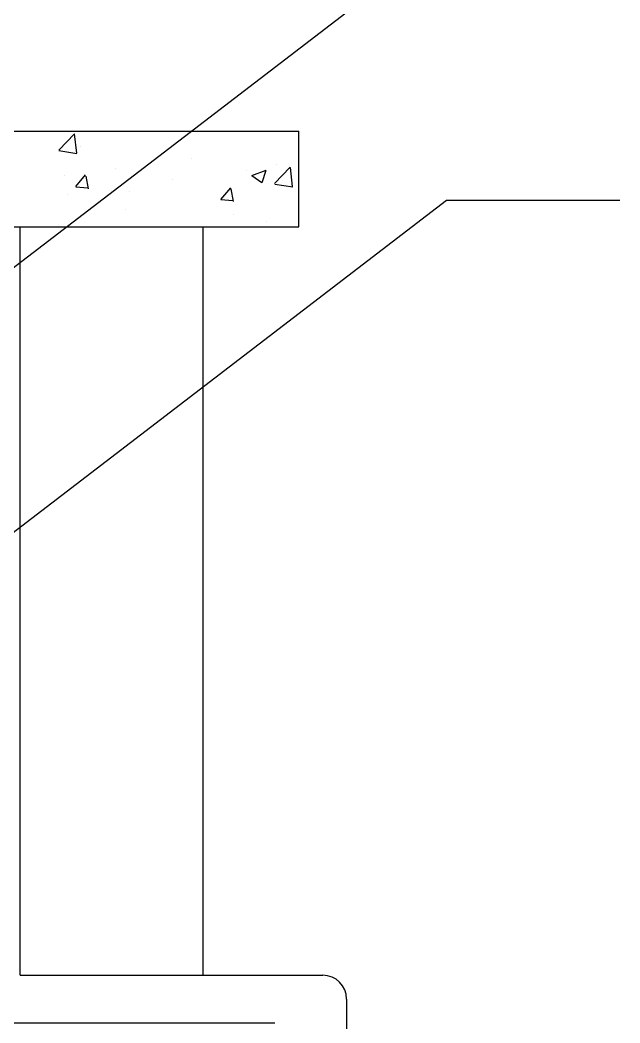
# Model space of a CAD drawing. Header units: metres. Extents: x 0 to 602, y 0 to 196.
# Drawn here: x 415.705 to 416.458, y 81.541 to 82.8 of the extents above; entities that cross this region are included whole.
import ezdxf

# ---------------------------------------------------------------- set-up
doc = ezdxf.new("R2010")
doc.units = ezdxf.units.M
doc.header["$MEASUREMENT"] = 0

msp = doc.modelspace()

# ---------------------------------------------------------------- linework, layer by layer
for p, q in [((415.4915, 82.332), (416.2405, 82.9062)), ((415.1551, 82.6605), (416.0551, 82.6605)), ((415.7536, 82.6367), (415.7734, 82.6573)), ((416.0551, 82.5405), (416.0551, 82.6605)), ((415.7762, 82.6329), (415.7734, 82.657)), ((415.7538, 82.636), (415.7764, 82.6325)), ((415.781, 82.6409), (415.781, 82.6409)), ((415.9207, 82.6263), (415.9207, 82.6263)), ((415.8245, 82.6136), (415.8245, 82.6136)), ((415.99, 82.6105), (415.99, 82.6105)), ((415.9961, 82.6048), (416.0139, 82.6116)), ((416.0089, 82.5961), (416.0141, 82.6115)), ((416.0247, 82.5946), (416.0444, 82.6152)), ((416.0268, 82.6182), (416.0268, 82.6182)), ((416.0473, 82.5908), (416.0445, 82.6149)), ((415.7609, 82.6052), (415.7609, 82.6052)), ((415.7751, 82.5908), (415.7874, 82.6054)), ((415.7909, 82.5881), (415.7879, 82.6041)), ((415.8964, 82.6003), (415.8964, 82.6003)), ((415.9962, 82.6046), (416.0088, 82.596)), ((415.7749, 82.5907), (415.7901, 82.5894)), ((415.8419, 82.5851), (415.8419, 82.5851)), ((415.9573, 82.5748), (415.9696, 82.5894)), ((415.9731, 82.5722), (415.9701, 82.5881)), ((416.0249, 82.594), (416.0475, 82.5905)), ((415.4915, 81.9994), (416.2405, 82.5736)), ((415.7645, 82.5812), (415.7645, 82.5812)), ((415.9571, 82.5747), (415.9722, 82.5734)), ((416.2405, 82.5736), (416.4583, 82.5736)), ((415.8379, 82.5617), (415.8379, 82.5617)), ((415.9735, 82.5559), (415.9735, 82.5559)), ((416.0143, 82.5472), (416.0143, 82.5472)), ((415.1551, 82.5405), (416.0551, 82.5405)), ((415.7051, 81.6005), (415.7051, 82.5405)), ((415.9351, 81.6005), (415.9351, 82.5405)), ((415.7051, 81.6005), (416.0851, 81.6005)), ((416.1151, 81.5705), (416.1151, 80.9005)), ((414.7451, 81.5405), (416.0251, 81.5405))]:
    msp.add_line(p, q)
msp.add_arc((416.0851, 81.5705), 0.03, 0, 90)

doc.saveas('drawing.dxf')
